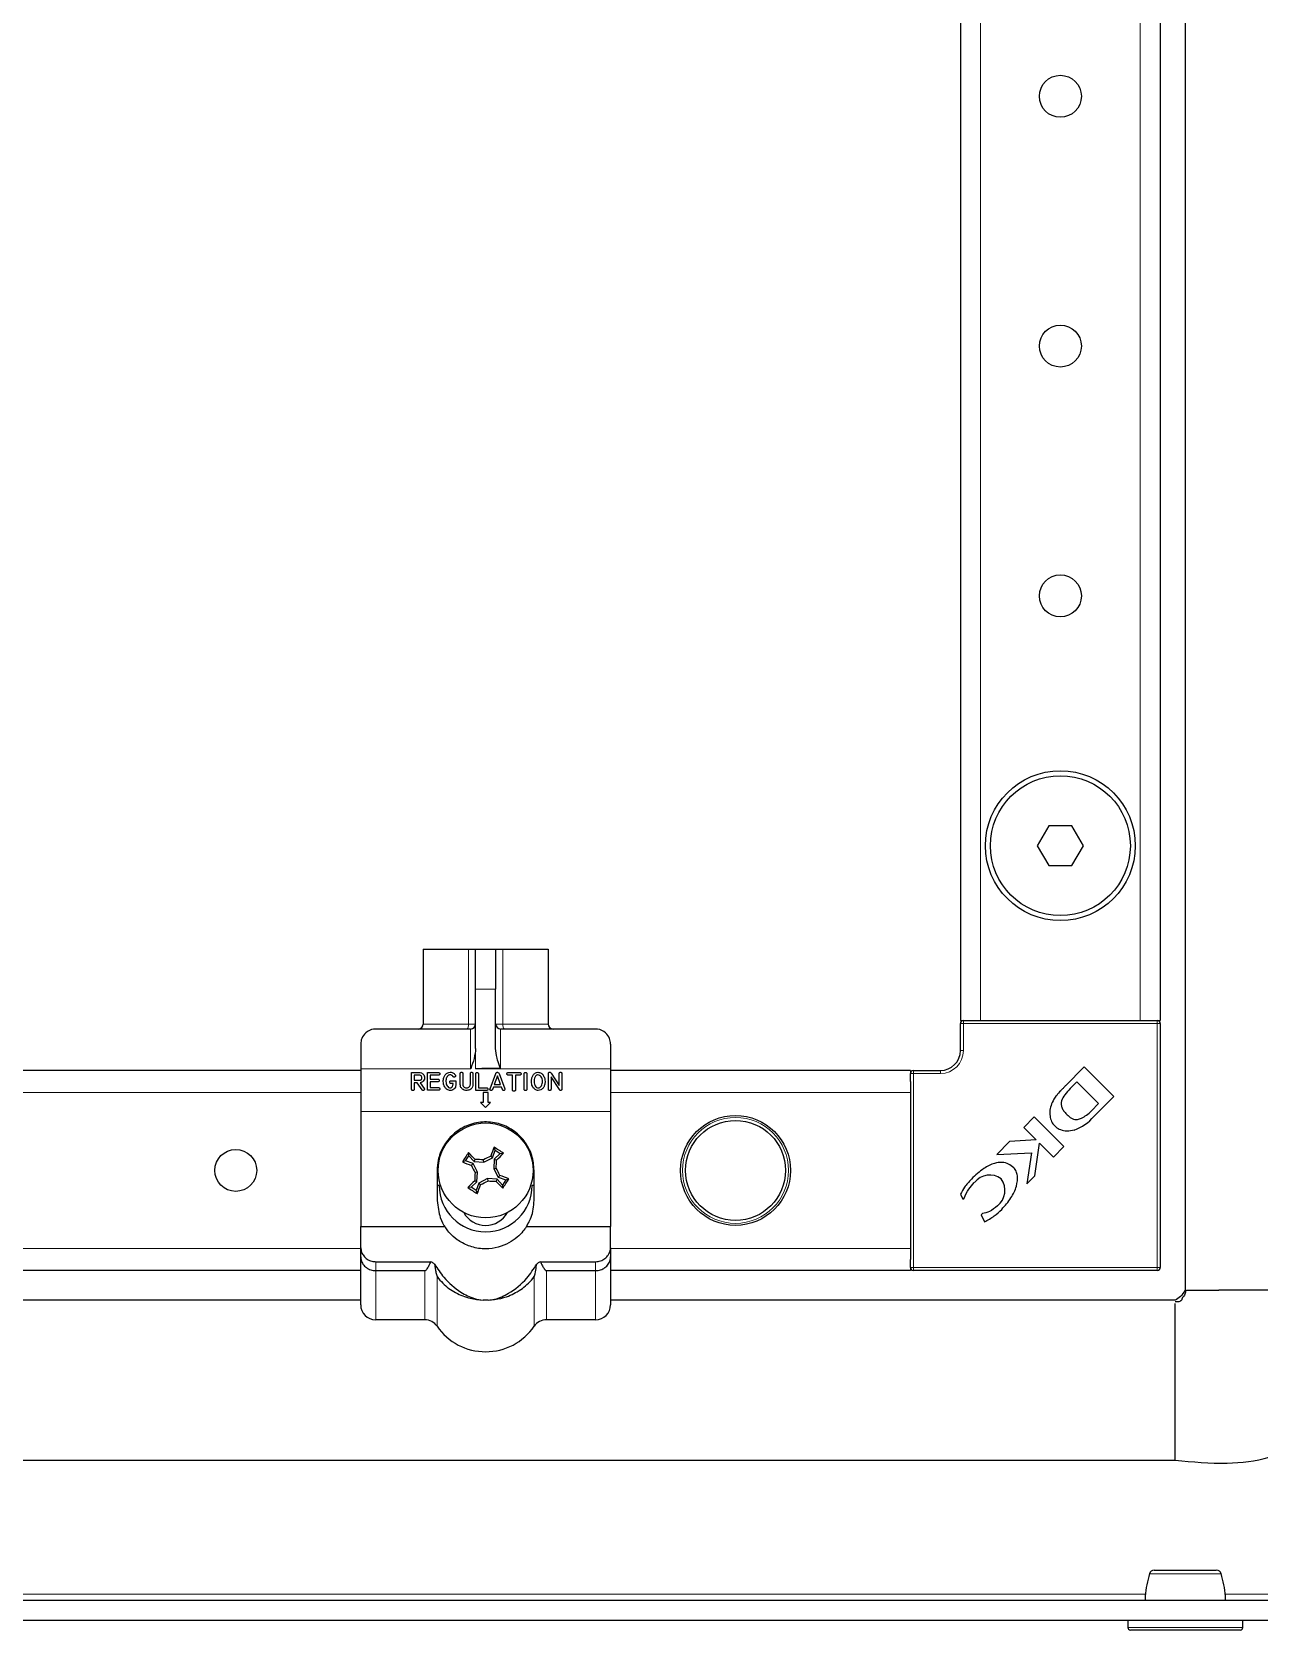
# Model space of a CAD drawing. Header units: millimetres. Extents: x -188 to 1295, y -1228 to 1043.
# Drawn here: x 995.8 to 1118.6, y -1101 to -941 of the extents above; entities that cross this region are included whole.
import ezdxf

# ---------------------------------------------------------------- set-up
doc = ezdxf.new("R2010")
doc.units = ezdxf.units.MM

msp = doc.modelspace()

# ---------------------------------------------------------------- linework, layer by layer
at = {"color": 7, "linetype": 'Continuous', "lineweight": 25}
for p, q in [((1111.21, 822.02), (1111.21, -1066.98)), ((1088.71, 795.02), (1088.71, -1039.98)), ((1108.71, 795.02), (1108.71, -1039.98)), ((1097.56, -1020.48), (1096.4, -1022.48)), ((1099.86, -1020.48), (1097.56, -1020.48)), ((1101.02, -1022.48), (1099.86, -1020.48)), ((1096.4, -1022.48), (1097.56, -1024.48)), ((1099.86, -1024.48), (1101.02, -1022.48)), ((1097.56, -1024.48), (1099.86, -1024.48)), ((1034.96, -1032.83), (1034.96, -1040.33)), ((1034.96, -1032.83), (1039.49, -1032.83)), ((1039.49, -1032.83), (1040.21, -1032.83)), ((1040.21, -1032.83), (1042.21, -1032.83)), ((1040.21, -1036.83), (1040.21, -1032.83)), ((1042.21, -1032.83), (1042.21, -1036.83)), ((1042.21, -1032.83), (1042.93, -1032.83)), ((1042.93, -1032.83), (1047.46, -1032.83)), ((1047.46, -1032.83), (1047.46, -1040.33)), ((1040.21, -1042.77), (1040.21, -1036.83)), ((1042.21, -1042.77), (1042.21, -1036.83)), ((1039.71, -1040.83), (1030.21, -1040.83)), ((1052.21, -1040.83), (1042.71, -1040.83)), ((1088.71, -1039.98), (1089.01, -1039.98)), ((1088.71, -1042.98), (1088.71, -1040.28)), ((1089.01, -1039.98), (1089.66, -1039.98)), ((1089.66, -1039.98), (1090.71, -1039.98)), ((1090.71, -1039.98), (1106.71, -1039.98)), ((1106.71, -1039.98), (1107.76, -1039.98)), ((1107.76, -1039.98), (1108.41, -1039.98)), ((1108.41, -1039.98), (1108.71, -1039.98)), ((1108.71, -1040.28), (1108.71, -1064.68)), ((1028.71, -1042.33), (1028.71, -1044.83)), ((1053.71, -1042.33), (1053.71, -1044.83)), ((1028.71, -1044.98), (948.71, -1044.98)), ((1028.71, -1044.83), (1028.71, -1049.08)), ((1033.8, -1046.85), (1033.8, -1045.18)), ((1033.8, -1045.18), (1034.56, -1045.18)), ((1034.56, -1045.44), (1034.07, -1045.44)), ((1034.07, -1045.44), (1034.07, -1045.95)), ((1034.07, -1045.95), (1034.66, -1045.95)), ((1035.41, -1045.18), (1036.47, -1045.18)), ((1035.41, -1046.95), (1035.41, -1045.18)), ((1036.47, -1045.44), (1035.67, -1045.44)), ((1035.67, -1045.44), (1035.67, -1045.85)), ((1035.67, -1045.85), (1036.42, -1045.85)), ((1038.67, -1046.37), (1038.67, -1045.29)), ((1038.93, -1045.29), (1038.93, -1046.37)), ((1039.68, -1046.35), (1039.68, -1045.29)), ((1039.94, -1045.29), (1039.94, -1046.36)), ((1040.23, -1046.98), (1040.23, -1045.32)), ((1040.49, -1045.32), (1040.49, -1046.72)), ((1041.65, -1046.8), (1042.22, -1045.27)), ((1042.39, -1045.51), (1042.08, -1046.38)), ((1042.71, -1046.38), (1042.39, -1045.51)), ((1042.55, -1045.29), (1043.14, -1046.8)), ((1043.48, -1045.18), (1044.6, -1045.18)), ((1043.9, -1045.44), (1043.48, -1045.44)), ((1043.9, -1046.91), (1043.9, -1045.44)), ((1044.6, -1045.44), (1044.21, -1045.44)), ((1044.21, -1045.44), (1044.21, -1046.91)), ((1045.07, -1046.85), (1045.07, -1045.31)), ((1045.33, -1045.31), (1045.33, -1046.85)), ((1047.49, -1046.84), (1047.49, -1045.28)), ((1048.59, -1046.87), (1047.75, -1045.6)), ((1047.75, -1045.6), (1047.75, -1046.84)), ((1047.76, -1045.24), (1048.57, -1046.48)), ((1048.57, -1046.48), (1048.57, -1045.29)), ((1048.83, -1045.29), (1048.83, -1046.85)), ((1053.71, -1044.83), (1053.71, -1049.08)), ((1083.71, -1044.98), (1053.71, -1044.98)), ((1083.71, -1044.98), (1083.71, -1045.28)), ((1083.71, -1046.07), (1083.71, -1045.28)), ((1084.01, -1044.98), (1086.71, -1044.98)), ((1101.1, -1044.63), (1099.21, -1046.52)), ((1104.06, -1047.59), (1101.1, -1044.63)), ((1034.36, -1046.21), (1034.07, -1046.21)), ((1034.07, -1046.21), (1034.07, -1046.84)), ((1034.85, -1046.92), (1034.36, -1046.21)), ((1034.66, -1046.21), (1035.07, -1046.78)), ((1036.47, -1046.95), (1035.41, -1046.95)), ((1036.42, -1046.12), (1035.67, -1046.12)), ((1035.67, -1046.12), (1035.67, -1046.69)), ((1035.67, -1046.69), (1036.47, -1046.69)), ((1037.74, -1046.02), (1038.24, -1046.02)), ((1037.95, -1046.28), (1037.74, -1046.28)), ((1038.24, -1046.02), (1038.24, -1046.32)), ((1041.29, -1046.98), (1040.23, -1046.98)), ((1040.49, -1046.72), (1041.29, -1046.72)), ((1041.46, -1047.18), (1040.96, -1047.18)), ((1040.96, -1047.18), (1040.96, -1048.18)), ((1041.46, -1048.18), (1041.46, -1047.18)), ((1041.99, -1046.64), (1041.9, -1046.89)), ((1042.8, -1046.64), (1041.99, -1046.64)), ((1042.08, -1046.38), (1042.71, -1046.38)), ((1042.89, -1046.89), (1042.8, -1046.64)), ((1083.71, -1046.07), (1083.71, -1047.18)), ((1083.71, -1047.18), (1083.71, -1062.78)), ((1099.21, -1046.52), (1099.2, -1046.53)), ((1100.36, -1046.11), (1099.7, -1046.79)), ((1102.54, -1048.29), (1100.36, -1046.11)), ((1028.71, -1049.08), (1028.71, -1060.58)), ((1040.71, -1048.18), (1041.21, -1048.68)), ((1040.96, -1048.18), (1040.71, -1048.18)), ((1041.21, -1048.68), (1041.71, -1048.18)), ((1041.71, -1048.18), (1041.46, -1048.18)), ((1053.71, -1049.08), (1053.71, -1060.58)), ((1101.82, -1049.03), (1102.54, -1048.29)), ((1102.07, -1049.58), (1104.06, -1047.59)), ((1096.1, -1049.63), (1095.04, -1050.69)), ((1095.04, -1050.69), (1096.29, -1051.93)), ((1099.06, -1052.59), (1096.1, -1049.63)), ((1093.63, -1052.1), (1092.34, -1053.39)), ((1096.29, -1051.93), (1093.63, -1052.1)), ((1096.14, -1055.51), (1096.62, -1052.25)), ((1096.62, -1052.25), (1098.01, -1053.64)), ((1039.19, -1054.03), (1039.53, -1053.52)), ((1039.53, -1053.52), (1039.5, -1053.2)), ((1039.53, -1053.52), (1040.07, -1054.1)), ((1040.07, -1054.1), (1040.17, -1053.88)), ((1041.04, -1054.16), (1040.99, -1053.92)), ((1041.04, -1054.16), (1041.9, -1053.72)), ((1041.9, -1053.72), (1041.72, -1053.56)), ((1041.9, -1053.72), (1042.16, -1052.96)), ((1042.08, -1053.84), (1042.03, -1054.81)), ((1042.16, -1052.96), (1042.06, -1052.66)), ((1042.67, -1053.29), (1042.08, -1053.84)), ((1042.08, -1053.84), (1042.31, -1053.94)), ((1042.16, -1052.96), (1042.67, -1053.29)), ((1042.67, -1053.29), (1042.99, -1053.27)), ((1092.34, -1053.39), (1095.81, -1053.21)), ((1095.81, -1053.21), (1095.34, -1056.31)), ((1098.01, -1053.64), (1099.06, -1052.59)), ((1036.36, -1054.98), (1036.36, -1057.98)), ((1039.19, -1054.03), (1038.89, -1054.13)), ((1039.95, -1054.29), (1039.19, -1054.03)), ((1039.95, -1054.29), (1039.79, -1054.47)), ((1040.39, -1055.15), (1039.95, -1054.29)), ((1040.07, -1054.1), (1041.04, -1054.16)), ((1040.39, -1055.15), (1040.15, -1055.2)), ((1040.34, -1056.12), (1040.39, -1055.15)), ((1042.03, -1054.81), (1042.27, -1054.76)), ((1042.03, -1054.81), (1042.47, -1055.67)), ((1042.47, -1055.67), (1042.63, -1055.49)), ((1046.06, -1057.98), (1046.06, -1054.98)), ((1095.34, -1056.31), (1096.14, -1055.51)), ((1036.56, -1056.48), (1036.36, -1056.48)), ((1039.75, -1056.66), (1039.43, -1056.69)), ((1039.75, -1056.66), (1040.34, -1056.12)), ((1040.26, -1056.99), (1039.75, -1056.66)), ((1040.34, -1056.12), (1040.11, -1056.02)), ((1040.52, -1056.24), (1040.26, -1056.99)), ((1040.26, -1056.99), (1040.36, -1057.3)), ((1041.38, -1055.8), (1040.52, -1056.24)), ((1040.52, -1056.24), (1040.7, -1056.4)), ((1041.38, -1055.8), (1041.43, -1056.04)), ((1042.35, -1055.85), (1041.38, -1055.8)), ((1042.35, -1055.85), (1042.25, -1056.07)), ((1042.9, -1056.44), (1042.35, -1055.85)), ((1042.47, -1055.67), (1043.23, -1055.93)), ((1043.23, -1055.93), (1042.9, -1056.44)), ((1042.9, -1056.44), (1042.92, -1056.76)), ((1043.23, -1055.93), (1043.53, -1055.82)), ((1046.06, -1056.48), (1045.86, -1056.48)), ((1088.71, -1057.35), (1088.96, -1057.86)), ((1088.96, -1057.86), (1089.07, -1057.75)), ((1090.91, -1059.3), (1090.77, -1059.43)), ((1090.77, -1059.43), (1091.11, -1060.12)), ((1028.71, -1062.73), (1028.71, -1060.58)), ((1028.71, -1060.58), (1037.12, -1060.58)), ((1045.3, -1060.58), (1053.71, -1060.58)), ((1053.71, -1062.73), (1053.71, -1060.58)), ((1028.71, -1063.63), (1028.71, -1062.73)), ((1053.71, -1062.73), (1053.71, -1063.63)), ((1083.71, -1062.78), (1083.71, -1063.89)), ((1028.71, -1064.98), (948.71, -1064.98)), ((1028.71, -1068.43), (1028.71, -1063.63)), ((1030.21, -1064.12), (1035.73, -1064.12)), ((1030.21, -1065.01), (1035.12, -1065.01)), ((1046.69, -1064.12), (1052.21, -1064.12)), ((1047.3, -1065.01), (1052.21, -1065.01)), ((1053.71, -1063.63), (1053.71, -1068.43)), ((1083.71, -1064.98), (1053.71, -1064.98)), ((1083.71, -1064.68), (1083.71, -1063.89)), ((1083.71, -1064.68), (1083.71, -1064.98)), ((1108.41, -1064.98), (1084.01, -1064.98)), ((1028.71, -1067.98), (922.21, -1067.98)), ((1110.21, -1067.98), (1053.71, -1067.98)), ((1110.21, -1083.98), (1110.21, -1068.31)), ((1114.64, -1066.98), (1114.58, -1066.98)), ((1121.78, -1066.98), (1114.64, -1066.98)), ((1035.12, -1069.93), (1030.21, -1069.93)), ((1052.21, -1069.93), (1047.3, -1069.93)), ((922.21, -1083.98), (1110.21, -1083.98)), ((871.51, -1097.98), (1160.91, -1097.98)), ((871.51, -1099.98), (1160.91, -1099.98)), ((1105.46, -1099.98), (1105.46, -1100.73)), ((1116.96, -1100.73), (1116.96, -1099.98)), ((1116.71, -1100.98), (1105.71, -1100.98))]:
    msp.add_line(p, q, dxfattribs=at)
at = {"color": 8, "linetype": 'Continuous', "lineweight": 18}
for p, q in [((1090.71, 795.02), (1090.71, -1039.98)), ((1106.71, 795.02), (1106.71, -1039.98)), ((1039.49, -1040.33), (1039.49, -1032.83)), ((1042.93, -1032.83), (1042.93, -1040.33)), ((1042.21, -1036.83), (1040.21, -1036.83)), ((1034.96, -1040.33), (1039.49, -1040.33)), ((1039.49, -1040.33), (1040.21, -1040.33)), ((1039.71, -1044.83), (1039.71, -1040.83)), ((1042.21, -1040.33), (1042.93, -1040.33)), ((1042.71, -1040.83), (1042.71, -1044.76)), ((1042.93, -1040.33), (1047.46, -1040.33)), ((1088.71, -1040.28), (1089.01, -1040.28)), ((1089.01, -1040.28), (1089.01, -1039.98)), ((1089.01, -1040.28), (1089.01, -1042.98)), ((1108.41, -1040.28), (1089.01, -1040.28)), ((1108.41, -1040.28), (1108.41, -1039.98)), ((1108.41, -1064.68), (1108.41, -1040.28)), ((1108.41, -1040.28), (1108.71, -1040.28)), ((1040.21, -1044.83), (1040.21, -1042.77)), ((1088.71, -1042.98), (1089.01, -1042.98)), ((1039.71, -1044.83), (1028.71, -1044.83)), ((1053.71, -1044.83), (1040.21, -1044.83)), ((1083.71, -1045.28), (1084.01, -1045.28)), ((1084.01, -1045.28), (1084.01, -1044.98)), ((1086.71, -1045.28), (1084.01, -1045.28)), ((1084.01, -1045.28), (1084.01, -1064.68)), ((1086.71, -1044.98), (1086.71, -1045.28)), ((1028.71, -1047.18), (948.71, -1047.18)), ((1083.71, -1047.18), (1053.71, -1047.18)), ((1053.71, -1049.08), (1028.71, -1049.08)), ((1028.71, -1062.78), (948.71, -1062.78)), ((1083.71, -1062.78), (1053.71, -1062.78)), ((1030.21, -1064.12), (1030.21, -1065.01)), ((1030.21, -1065.01), (1030.21, -1069.93)), ((1035.12, -1069.93), (1035.12, -1065.01)), ((1047.3, -1065.01), (1047.3, -1069.93)), ((1052.21, -1065.01), (1052.21, -1064.12)), ((1052.21, -1069.93), (1052.21, -1065.01)), ((1083.71, -1064.68), (1084.01, -1064.68)), ((1084.01, -1064.68), (1108.41, -1064.68)), ((1084.01, -1064.98), (1084.01, -1064.68)), ((1108.41, -1064.68), (1108.41, -1064.98)), ((1108.41, -1064.68), (1108.71, -1064.68)), ((1036.36, -1065.61), (1036.36, -1070.58)), ((1046.06, -1070.58), (1046.06, -1065.61)), ((1107.24, -1097.38), (925.18, -1097.38)), ((1160.61, -1097.38), (1115.18, -1097.38)), ((1105.46, -1100.73), (1116.96, -1100.73))]:
    msp.add_line(p, q, dxfattribs=at)
at = {"color": 8, "linetype": 'Continuous', "lineweight": 18, "flags": 128}
for points in [[(1039.49, -1040.33), (1039.48, -1040.43), (1039.48, -1040.52), (1039.46, -1040.61), (1039.45, -1040.68), (1039.42, -1040.74), (1039.4, -1040.79), (1039.38, -1040.82), (1039.35, -1040.83)], [(1043.07, -1040.83), (1043.05, -1040.82), (1043.02, -1040.79), (1043, -1040.74), (1042.97, -1040.68), (1042.96, -1040.61), (1042.94, -1040.52), (1042.94, -1040.43), (1042.93, -1040.33)]]:
    msp.add_lwpolyline(points, dxfattribs=at)
at = {"color": 7, "linetype": 'Continuous', "lineweight": 25}
for centre, radius in [((1098.71, -947.48), 2.1), ((1098.71, -972.48), 2.1), ((1098.71, -997.48), 2.1), ((1098.71, -1022.48), 7.5), ((1098.71, -1022.48), 7), ((1041.21, -1054.98), 4.75), ((1066.21, -1054.98), 5.5), ((1066.21, -1054.98), 5), ((1016.21, -1054.98), 2.1)]:
    msp.add_circle(centre, radius, dxfattribs=at)
at = {"color": 8, "linetype": 'Continuous', "lineweight": 18}
msp.add_circle((1066.21, -1054.98), 5.3, dxfattribs=at)
at = {"color": 7, "linetype": 'Continuous', "lineweight": 25}
for centre, radius, start, end in [((1034.46, -1040.33), 0.5, 270, 0), ((1039.71, -1040.33), 0.5, 270, 0), ((1042.71, -1040.33), 0.5, 180, 270), ((1047.96, -1040.33), 0.5, 180, 270), ((1089.01, -1040.28), 0.3, 90, 180), ((1108.41, -1040.28), 0.3, 0, 90), ((1086.71, -1042.98), 2, 270, 0), ((1084.01, -1045.28), 0.3, 90, 180), ((1097.64, -1044.56), 6.12, 306.9888, 313.0744), ((1098.41, -1046.37), 4.87, 290.3445, 318.7777), ((1101.93, -1094.53), 74.88, 146.4919, 147.3486), ((990.53, -1101.88), 69.05, 44.0348, 44.8347), ((1037.2, -1129.43), 75.61, 87.129, 87.7468), ((1074.97, -1121.46), 75.61, 116.0937, 116.7115), ((1106.52, -1077.39), 69.05, 159.0058, 159.8057), ((1001.66, -1115.7), 74.88, 56.4919, 57.3486), ((966.75, -1050.97), 75.61, 357.129, 357.7468), ((994.31, -1004.3), 69.05, 314.0348, 314.8347), ((1063.62, -989.67), 69.05, 249.0058, 249.8057), ((1107.69, -1021.22), 75.61, 206.0937, 206.7115), ((1115.67, -1058.99), 75.61, 177.129, 177.7468), ((974.73, -1088.74), 75.61, 26.0937, 26.7115), ((1018.8, -1120.29), 69.05, 69.0058, 69.8057), ((1091.64, -1057.38), 1.94, 53.3097, 142.3464), ((1041.21, -1056.48), 4.65, 180, 0), ((1088.11, -1105.66), 69.05, 134.0348, 134.8347), ((1080.76, -994.26), 74.88, 236.4919, 237.3486), ((975.9, -1032.57), 69.05, 339.0058, 339.8057), ((1007.45, -988.5), 75.61, 296.0937, 296.7115), ((1045.22, -980.52), 75.61, 267.129, 267.7468), ((1091.89, -1008.08), 69.05, 224.0348, 224.8347), ((980.49, -1015.43), 74.88, 326.4919, 327.3486), ((1091.2, -1056.98), 1.97, 308.454, 35.887), ((1041.21, -1057.98), 2.5, 209.1764, 330.8236), ((1084.01, -1064.68), 0.3, 180, 270), ((1108.41, -1064.68), 0.3, 270, 0), ((1030.21, -1068.43), 1.5, 180, 270), ((1035.12, -1071.43), 1.5, 34.5604, 90), ((1047.3, -1071.43), 1.5, 90, 145.4396), ((1052.21, -1068.43), 1.5, 270, 0), ((1041.21, -1067.23), 5.9, 214.5604, 325.4396), ((1108.1, -1095.48), 0.5, 89.9982, 165.4001), ((1114.32, -1095.48), 0.5, 15.316, 90.0228), ((1105.71, -1100.73), 0.25, 180, 270), ((1116.71, -1100.73), 0.25, 270, 0)]:
    msp.add_arc(centre, radius, start, end, dxfattribs=at)
at = {"color": 8, "linetype": 'Continuous', "lineweight": 18}
msp.add_arc((1086.71, -1042.98), 2.3, 270, 0, dxfattribs=at)
at = {"color": 7, "linetype": 'Continuous', "lineweight": 25}
msp.add_ellipse((16469.39, -1044.83), major_axis=(15429.18, 0), ratio=0.000259, start_param=3.123591, end_param=3.141593, dxfattribs=at)
for points, knots in [([(1030.21, -1040.83), (1030.21, -1040.83), (1030.14, -1040.83), (1029.79, -1040.85), (1029.26, -1041.09), (1028.79, -1041.67), (1028.73, -1042.14), (1028.71, -1042.33)], [0, 0, 0, 0, 0.003231, 0.101221, 0.514725, 0.80586, 1, 1, 1, 1]), ([(1053.71, -1042.33), (1053.69, -1042.14), (1053.63, -1041.67), (1053.16, -1041.09), (1052.63, -1040.85), (1052.28, -1040.83), (1052.21, -1040.83), (1052.21, -1040.83)], [0, 0, 0, 0, 0.19414, 0.485275, 0.898779, 0.996769, 1, 1, 1, 1]), ([(1040.21, -1042.77), (1040.17, -1043.1), (1040.09, -1043.81), (1039.84, -1044.47), (1039.71, -1044.83), (1039.71, -1044.83)], [0, 0, 0, 0, 0.475461, 0.994056, 1, 1, 1, 1]), ([(1042.71, -1044.76), (1042.71, -1044.76), (1042.71, -1044.76), (1042.7, -1044.75), (1042.69, -1044.74), (1042.65, -1044.65), (1042.53, -1044.32), (1042.31, -1043.69), (1042.25, -1043.09), (1042.21, -1042.77)], [0, 0, 0, 0, 0.00167, 0.003889, 0.009531, 0.034361, 0.132751, 0.526214, 1, 1, 1, 1]), ([(1034.56, -1045.18), (1034.64, -1045.19), (1034.77, -1045.2), (1034.88, -1045.28), (1034.93, -1045.32)], [0, 0, 0, 0, 0.559747, 1, 1, 1, 1]), ([(1034.75, -1045.51), (1034.72, -1045.49), (1034.66, -1045.45), (1034.59, -1045.45), (1034.56, -1045.44)], [0, 0, 0, 0, 0.559136, 1, 1, 1, 1]), ([(1034.66, -1045.95), (1034.68, -1045.94), (1034.72, -1045.94), (1034.74, -1045.91), (1034.76, -1045.9)], [0, 0, 0, 0, 0.5581742, 1, 1, 1, 1]), ([(1034.83, -1045.71), (1034.83, -1045.67), (1034.82, -1045.59), (1034.77, -1045.54), (1034.75, -1045.51)], [0, 0, 0, 0, 0.559692, 1, 1, 1, 1]), ([(1034.76, -1045.9), (1034.77, -1045.89), (1034.8, -1045.86), (1034.83, -1045.79), (1034.83, -1045.74), (1034.83, -1045.71)], [0, 0, 0, 0, 0.279917, 0.56006, 1, 1, 1, 1]), ([(1035.1, -1045.71), (1035.09, -1045.8), (1035.07, -1045.96), (1034.95, -1046.07), (1034.9, -1046.12)], [0, 0, 0, 0, 0.559457, 1, 1, 1, 1]), ([(1034.93, -1045.32), (1034.99, -1045.38), (1035.08, -1045.49), (1035.09, -1045.64), (1035.1, -1045.71)], [0, 0, 0, 0, 0.5589475, 1, 1, 1, 1]), ([(1036.42, -1045.85), (1036.44, -1045.85), (1036.48, -1045.86), (1036.54, -1045.88), (1036.57, -1045.93), (1036.57, -1045.97), (1036.57, -1045.98)], [0, 0, 0, 0, 0.280945, 0.559897, 0.779525, 1, 1, 1, 1]), ([(1036.47, -1045.18), (1036.49, -1045.18), (1036.54, -1045.18), (1036.59, -1045.21), (1036.62, -1045.26), (1036.62, -1045.3), (1036.62, -1045.31)], [0, 0, 0, 0, 0.280872, 0.559701, 0.779382, 1, 1, 1, 1]), ([(1036.62, -1045.31), (1036.62, -1045.33), (1036.62, -1045.38), (1036.56, -1045.44), (1036.51, -1045.44), (1036.47, -1045.44)], [0, 0, 0, 0, 0.281053, 0.559663, 1, 1, 1, 1]), ([(1036.97, -1046.08), (1036.97, -1045.95), (1036.99, -1045.7), (1037.11, -1045.5), (1037.17, -1045.41)], [0, 0, 0, 0, 0.56034, 1, 1, 1, 1]), ([(1037.17, -1045.41), (1037.24, -1045.33), (1037.38, -1045.19), (1037.57, -1045.17), (1037.65, -1045.16)], [0, 0, 0, 0, 0.559217, 1, 1, 1, 1]), ([(1037.65, -1045.42), (1037.61, -1045.42), (1037.54, -1045.43), (1037.41, -1045.51), (1037.26, -1045.72), (1037.24, -1045.94), (1037.23, -1046.08)], [0, 0, 0, 0, 0.125332, 0.250695, 0.500738, 1, 1, 1, 1]), ([(1037.65, -1045.16), (1037.72, -1045.16), (1037.85, -1045.16), (1037.96, -1045.22), (1038, -1045.25)], [0, 0, 0, 0, 0.560514, 1, 1, 1, 1]), ([(1037.84, -1045.47), (1037.8, -1045.45), (1037.74, -1045.42), (1037.68, -1045.42), (1037.65, -1045.42)], [0, 0, 0, 0, 0.558634, 1, 1, 1, 1]), ([(1037.94, -1045.58), (1037.92, -1045.56), (1037.89, -1045.52), (1037.85, -1045.48), (1037.84, -1045.47)], [0, 0, 0, 0, 0.560467, 1, 1, 1, 1]), ([(1038.05, -1045.64), (1038.02, -1045.64), (1037.98, -1045.63), (1037.95, -1045.6), (1037.94, -1045.58)], [0, 0, 0, 0, 0.558039, 1, 1, 1, 1]), ([(1038, -1045.25), (1038.04, -1045.28), (1038.1, -1045.33), (1038.15, -1045.4), (1038.17, -1045.43)], [0, 0, 0, 0, 0.559542, 1, 1, 1, 1]), ([(1038.2, -1045.52), (1038.2, -1045.54), (1038.19, -1045.58), (1038.15, -1045.62), (1038.1, -1045.64), (1038.07, -1045.64), (1038.05, -1045.64)], [0, 0, 0, 0, 0.277709, 0.558209, 0.77892, 1, 1, 1, 1]), ([(1038.17, -1045.43), (1038.18, -1045.45), (1038.2, -1045.47), (1038.2, -1045.5), (1038.2, -1045.52)], [0, 0, 0, 0, 0.560691, 1, 1, 1, 1]), ([(1038.67, -1045.29), (1038.67, -1045.27), (1038.67, -1045.23), (1038.7, -1045.18), (1038.74, -1045.16), (1038.77, -1045.16), (1038.79, -1045.16)], [0, 0, 0, 0, 0.2808487, 0.55949, 0.7791576, 1, 1, 1, 1]), ([(1038.79, -1045.16), (1038.81, -1045.16), (1038.85, -1045.16), (1038.91, -1045.19), (1038.93, -1045.24), (1038.93, -1045.27), (1038.93, -1045.29)], [0, 0, 0, 0, 0.28091, 0.559174, 0.779166, 1, 1, 1, 1]), ([(1039.68, -1045.29), (1039.68, -1045.27), (1039.68, -1045.23), (1039.71, -1045.18), (1039.75, -1045.16), (1039.78, -1045.16), (1039.8, -1045.16)], [0, 0, 0, 0, 0.2809, 0.559498, 0.779148, 1, 1, 1, 1]), ([(1039.8, -1045.16), (1039.82, -1045.16), (1039.86, -1045.16), (1039.91, -1045.19), (1039.94, -1045.24), (1039.94, -1045.27), (1039.94, -1045.29)], [0, 0, 0, 0, 0.280888, 0.559023, 0.779155, 1, 1, 1, 1]), ([(1040.23, -1045.32), (1040.23, -1045.3), (1040.23, -1045.26), (1040.26, -1045.21), (1040.3, -1045.18), (1040.33, -1045.18), (1040.35, -1045.18)], [0, 0, 0, 0, 0.280912, 0.559405, 0.779108, 1, 1, 1, 1]), ([(1040.35, -1045.18), (1040.37, -1045.18), (1040.41, -1045.18), (1040.46, -1045.22), (1040.49, -1045.27), (1040.49, -1045.3), (1040.49, -1045.32)], [0, 0, 0, 0, 0.280813, 0.559099, 0.77917, 1, 1, 1, 1]), ([(1042.22, -1045.27), (1042.23, -1045.25), (1042.25, -1045.22), (1042.29, -1045.17), (1042.34, -1045.16), (1042.37, -1045.16)], [0, 0, 0, 0, 0.2814649, 0.5617718, 1, 1, 1, 1]), ([(1042.37, -1045.16), (1042.39, -1045.16), (1042.44, -1045.16), (1042.51, -1045.2), (1042.53, -1045.25), (1042.55, -1045.29)], [0, 0, 0, 0, 0.281226, 0.561522, 1, 1, 1, 1]), ([(1043.34, -1045.31), (1043.34, -1045.29), (1043.35, -1045.25), (1043.38, -1045.2), (1043.43, -1045.18), (1043.46, -1045.18), (1043.48, -1045.18)], [0, 0, 0, 0, 0.2807125, 0.5587014, 0.7790455, 1, 1, 1, 1]), ([(1043.48, -1045.44), (1043.46, -1045.44), (1043.42, -1045.44), (1043.37, -1045.41), (1043.35, -1045.36), (1043.34, -1045.33), (1043.34, -1045.31)], [0, 0, 0, 0, 0.28076, 0.558821, 0.778915, 1, 1, 1, 1]), ([(1044.6, -1045.18), (1044.62, -1045.18), (1044.66, -1045.18), (1044.72, -1045.21), (1044.75, -1045.26), (1044.76, -1045.3), (1044.76, -1045.31)], [0, 0, 0, 0, 0.280951, 0.559967, 0.779431, 1, 1, 1, 1]), ([(1044.76, -1045.31), (1044.76, -1045.34), (1044.75, -1045.38), (1044.69, -1045.44), (1044.63, -1045.44), (1044.6, -1045.44)], [0, 0, 0, 0, 0.281019, 0.559679, 1, 1, 1, 1]), ([(1045.07, -1045.31), (1045.07, -1045.29), (1045.07, -1045.26), (1045.1, -1045.21), (1045.14, -1045.18), (1045.17, -1045.18), (1045.19, -1045.18)], [0, 0, 0, 0, 0.280828, 0.559417, 0.779393, 1, 1, 1, 1]), ([(1045.19, -1045.18), (1045.21, -1045.18), (1045.25, -1045.18), (1045.31, -1045.21), (1045.33, -1045.26), (1045.33, -1045.3), (1045.33, -1045.31)], [0, 0, 0, 0, 0.2807653, 0.5591779, 0.7791749, 1, 1, 1, 1]), ([(1045.79, -1046.08), (1045.8, -1045.95), (1045.81, -1045.73), (1045.91, -1045.54), (1045.96, -1045.45)], [0, 0, 0, 0, 0.559914, 1, 1, 1, 1]), ([(1045.96, -1045.45), (1046.03, -1045.36), (1046.15, -1045.2), (1046.35, -1045.17), (1046.44, -1045.16)], [0, 0, 0, 0, 0.560137, 1, 1, 1, 1]), ([(1046.15, -1045.62), (1046.12, -1045.71), (1046.06, -1045.85), (1046.05, -1046.01), (1046.05, -1046.08)], [0, 0, 0, 0, 0.559075, 1, 1, 1, 1]), ([(1046.44, -1045.42), (1046.4, -1045.42), (1046.33, -1045.43), (1046.23, -1045.5), (1046.18, -1045.58), (1046.15, -1045.62)], [0, 0, 0, 0, 0.279832, 0.559843, 1, 1, 1, 1]), ([(1046.44, -1045.16), (1046.5, -1045.16), (1046.61, -1045.17), (1046.81, -1045.26), (1046.91, -1045.38), (1046.97, -1045.45)], [0, 0, 0, 0, 0.280496, 0.560765, 1, 1, 1, 1]), ([(1046.78, -1045.63), (1046.73, -1045.56), (1046.64, -1045.45), (1046.5, -1045.43), (1046.44, -1045.42)], [0, 0, 0, 0, 0.5595959, 1, 1, 1, 1]), ([(1046.89, -1046.08), (1046.89, -1045.99), (1046.88, -1045.83), (1046.81, -1045.69), (1046.78, -1045.63)], [0, 0, 0, 0, 0.560046, 1, 1, 1, 1]), ([(1046.97, -1045.45), (1047.03, -1045.56), (1047.14, -1045.76), (1047.15, -1045.98), (1047.16, -1046.08)], [0, 0, 0, 0, 0.559312, 1, 1, 1, 1]), ([(1047.49, -1045.28), (1047.49, -1045.27), (1047.49, -1045.23), (1047.52, -1045.18), (1047.56, -1045.16), (1047.59, -1045.16), (1047.61, -1045.16)], [0, 0, 0, 0, 0.280941, 0.559114, 0.779089, 1, 1, 1, 1]), ([(1047.61, -1045.16), (1047.63, -1045.16), (1047.66, -1045.16), (1047.72, -1045.18), (1047.74, -1045.22), (1047.76, -1045.24)], [0, 0, 0, 0, 0.280638, 0.560877, 1, 1, 1, 1]), ([(1048.57, -1045.29), (1048.57, -1045.27), (1048.57, -1045.23), (1048.6, -1045.18), (1048.64, -1045.16), (1048.67, -1045.16), (1048.69, -1045.16)], [0, 0, 0, 0, 0.2808879, 0.5594825, 0.7792702, 1, 1, 1, 1]), ([(1048.69, -1045.16), (1048.71, -1045.16), (1048.75, -1045.16), (1048.81, -1045.19), (1048.83, -1045.24), (1048.83, -1045.28), (1048.83, -1045.29)], [0, 0, 0, 0, 0.280836, 0.55925, 0.779182, 1, 1, 1, 1]), ([(1033.92, -1046.98), (1033.9, -1046.98), (1033.86, -1046.98), (1033.82, -1046.94), (1033.81, -1046.89), (1033.8, -1046.86), (1033.8, -1046.85)], [0, 0, 0, 0, 0.2804367, 0.5582807, 0.7788987, 1, 1, 1, 1]), ([(1034.07, -1046.84), (1034.07, -1046.87), (1034.06, -1046.91), (1034.02, -1046.96), (1033.97, -1046.98), (1033.94, -1046.98), (1033.92, -1046.98)], [0, 0, 0, 0, 0.280498, 0.558325, 0.778868, 1, 1, 1, 1]), ([(1034.9, -1046.12), (1034.86, -1046.15), (1034.79, -1046.2), (1034.7, -1046.21), (1034.66, -1046.21)], [0, 0, 0, 0, 0.56031, 1, 1, 1, 1]), ([(1034.95, -1046.98), (1034.94, -1046.98), (1034.91, -1046.98), (1034.88, -1046.96), (1034.86, -1046.94), (1034.85, -1046.92)], [0, 0, 0, 0, 0.28022, 0.561305, 1, 1, 1, 1]), ([(1035.1, -1046.85), (1035.09, -1046.87), (1035.08, -1046.91), (1035.04, -1046.95), (1034.99, -1046.98), (1034.96, -1046.98), (1034.95, -1046.98)], [0, 0, 0, 0, 0.278138, 0.558544, 0.779161, 1, 1, 1, 1]), ([(1035.07, -1046.78), (1035.07, -1046.79), (1035.09, -1046.81), (1035.1, -1046.84), (1035.1, -1046.85)], [0, 0, 0, 0, 0.561079, 1, 1, 1, 1]), ([(1036.57, -1045.98), (1036.57, -1046.01), (1036.57, -1046.05), (1036.51, -1046.11), (1036.45, -1046.11), (1036.42, -1046.12)], [0, 0, 0, 0, 0.281099, 0.559768, 1, 1, 1, 1]), ([(1036.47, -1046.69), (1036.49, -1046.69), (1036.54, -1046.69), (1036.59, -1046.72), (1036.62, -1046.77), (1036.62, -1046.81), (1036.62, -1046.82)], [0, 0, 0, 0, 0.280912, 0.559714, 0.779499, 1, 1, 1, 1]), ([(1036.62, -1046.82), (1036.62, -1046.84), (1036.62, -1046.89), (1036.56, -1046.95), (1036.51, -1046.95), (1036.47, -1046.95)], [0, 0, 0, 0, 0.2812138, 0.5599009, 1, 1, 1, 1]), ([(1037.16, -1046.69), (1037.1, -1046.58), (1036.99, -1046.39), (1036.97, -1046.18), (1036.97, -1046.08)], [0, 0, 0, 0, 0.559347, 1, 1, 1, 1]), ([(1037.69, -1046.98), (1037.63, -1046.97), (1037.51, -1046.97), (1037.32, -1046.87), (1037.22, -1046.76), (1037.16, -1046.69)], [0, 0, 0, 0, 0.280314, 0.560507, 1, 1, 1, 1]), ([(1037.23, -1046.08), (1037.24, -1046.17), (1037.25, -1046.32), (1037.32, -1046.45), (1037.35, -1046.51)], [0, 0, 0, 0, 0.55998, 1, 1, 1, 1]), ([(1037.35, -1046.51), (1037.4, -1046.57), (1037.48, -1046.68), (1037.62, -1046.71), (1037.68, -1046.72)], [0, 0, 0, 0, 0.560858, 1, 1, 1, 1]), ([(1037.61, -1046.15), (1037.62, -1046.13), (1037.62, -1046.09), (1037.65, -1046.04), (1037.7, -1046.02), (1037.73, -1046.02), (1037.74, -1046.02)], [0, 0, 0, 0, 0.280637, 0.55889, 0.779144, 1, 1, 1, 1]), ([(1037.74, -1046.28), (1037.72, -1046.28), (1037.68, -1046.28), (1037.64, -1046.25), (1037.62, -1046.2), (1037.62, -1046.17), (1037.61, -1046.15)], [0, 0, 0, 0, 0.280664, 0.558735, 0.779002, 1, 1, 1, 1]), ([(1037.68, -1046.72), (1037.71, -1046.71), (1037.76, -1046.71), (1037.86, -1046.66), (1037.89, -1046.59), (1037.91, -1046.55)], [0, 0, 0, 0, 0.281265, 0.561609, 1, 1, 1, 1]), ([(1038.03, -1046.85), (1037.97, -1046.89), (1037.87, -1046.97), (1037.74, -1046.98), (1037.69, -1046.98)], [0, 0, 0, 0, 0.558998, 1, 1, 1, 1]), ([(1037.91, -1046.55), (1037.92, -1046.5), (1037.95, -1046.41), (1037.95, -1046.32), (1037.95, -1046.28)], [0, 0, 0, 0, 0.559597, 1, 1, 1, 1]), ([(1038.24, -1046.32), (1038.23, -1046.43), (1038.22, -1046.63), (1038.09, -1046.79), (1038.03, -1046.85)], [0, 0, 0, 0, 0.560493, 1, 1, 1, 1]), ([(1038.88, -1046.84), (1038.81, -1046.77), (1038.69, -1046.63), (1038.68, -1046.45), (1038.67, -1046.37)], [0, 0, 0, 0, 0.558332, 1, 1, 1, 1]), ([(1039.33, -1046.98), (1039.24, -1046.98), (1039.08, -1046.97), (1038.94, -1046.88), (1038.88, -1046.84)], [0, 0, 0, 0, 0.5592502, 1, 1, 1, 1]), ([(1038.93, -1046.37), (1038.94, -1046.43), (1038.95, -1046.53), (1039.02, -1046.61), (1039.05, -1046.64)], [0, 0, 0, 0, 0.560313, 1, 1, 1, 1]), ([(1039.05, -1046.64), (1039.1, -1046.67), (1039.17, -1046.71), (1039.27, -1046.72), (1039.31, -1046.72)], [0, 0, 0, 0, 0.559441, 1, 1, 1, 1]), ([(1039.31, -1046.72), (1039.36, -1046.71), (1039.47, -1046.7), (1039.6, -1046.61), (1039.67, -1046.48), (1039.67, -1046.4), (1039.68, -1046.35)], [0, 0, 0, 0, 0.280935, 0.559487, 0.779245, 1, 1, 1, 1]), ([(1039.94, -1046.36), (1039.93, -1046.45), (1039.92, -1046.63), (1039.76, -1046.85), (1039.54, -1046.95), (1039.4, -1046.97), (1039.33, -1046.98)], [0, 0, 0, 0, 0.280416, 0.558636, 0.778958, 1, 1, 1, 1]), ([(1041.29, -1046.72), (1041.31, -1046.72), (1041.35, -1046.72), (1041.41, -1046.75), (1041.44, -1046.8), (1041.44, -1046.83), (1041.44, -1046.85)], [0, 0, 0, 0, 0.280855, 0.559718, 0.779518, 1, 1, 1, 1]), ([(1041.44, -1046.85), (1041.44, -1046.87), (1041.44, -1046.91), (1041.38, -1046.97), (1041.33, -1046.98), (1041.29, -1046.98)], [0, 0, 0, 0, 0.281266, 0.560078, 1, 1, 1, 1]), ([(1041.64, -1046.85), (1041.64, -1046.84), (1041.64, -1046.83), (1041.65, -1046.81), (1041.65, -1046.8)], [0, 0, 0, 0, 0.559504, 1, 1, 1, 1]), ([(1041.77, -1046.98), (1041.75, -1046.98), (1041.71, -1046.97), (1041.67, -1046.94), (1041.65, -1046.9), (1041.64, -1046.87), (1041.64, -1046.85)], [0, 0, 0, 0, 0.279579, 0.559194, 0.779582, 1, 1, 1, 1]), ([(1041.9, -1046.89), (1041.89, -1046.9), (1041.88, -1046.93), (1041.83, -1046.97), (1041.79, -1046.98), (1041.77, -1046.98)], [0, 0, 0, 0, 0.28077, 0.560807, 1, 1, 1, 1]), ([(1043.01, -1046.98), (1042.99, -1046.98), (1042.96, -1046.97), (1042.92, -1046.94), (1042.9, -1046.91), (1042.89, -1046.89)], [0, 0, 0, 0, 0.280695, 0.560335, 1, 1, 1, 1]), ([(1043.15, -1046.85), (1043.15, -1046.87), (1043.14, -1046.91), (1043.1, -1046.95), (1043.05, -1046.98), (1043.02, -1046.98), (1043.01, -1046.98)], [0, 0, 0, 0, 0.278517, 0.558613, 0.779333, 1, 1, 1, 1]), ([(1043.14, -1046.8), (1043.14, -1046.81), (1043.15, -1046.83), (1043.15, -1046.85), (1043.15, -1046.85)], [0, 0, 0, 0, 0.560081, 1, 1, 1, 1]), ([(1044.04, -1047.05), (1044.02, -1047.05), (1043.97, -1047.05), (1043.92, -1047.01), (1043.9, -1046.96), (1043.9, -1046.93), (1043.9, -1046.91)], [0, 0, 0, 0, 0.2808221, 0.5590594, 0.7790938, 1, 1, 1, 1]), ([(1044.21, -1046.91), (1044.2, -1046.94), (1044.2, -1046.98), (1044.14, -1047.05), (1044.08, -1047.05), (1044.04, -1047.05)], [0, 0, 0, 0, 0.280801, 0.559621, 1, 1, 1, 1]), ([(1045.19, -1046.98), (1045.17, -1046.98), (1045.13, -1046.98), (1045.09, -1046.94), (1045.07, -1046.89), (1045.07, -1046.86), (1045.07, -1046.85)], [0, 0, 0, 0, 0.280437, 0.558281, 0.778899, 1, 1, 1, 1]), ([(1045.33, -1046.85), (1045.33, -1046.87), (1045.33, -1046.91), (1045.29, -1046.96), (1045.24, -1046.98), (1045.21, -1046.98), (1045.19, -1046.98)], [0, 0, 0, 0, 0.280518, 0.5583, 0.778735, 1, 1, 1, 1]), ([(1045.97, -1046.7), (1045.91, -1046.59), (1045.8, -1046.39), (1045.79, -1046.17), (1045.79, -1046.08)], [0, 0, 0, 0, 0.559149, 1, 1, 1, 1]), ([(1046.46, -1046.98), (1046.41, -1046.97), (1046.3, -1046.97), (1046.12, -1046.88), (1046.02, -1046.76), (1045.97, -1046.7)], [0, 0, 0, 0, 0.280367, 0.560574, 1, 1, 1, 1]), ([(1046.05, -1046.08), (1046.06, -1046.16), (1046.06, -1046.32), (1046.13, -1046.46), (1046.16, -1046.52)], [0, 0, 0, 0, 0.560273, 1, 1, 1, 1]), ([(1046.16, -1046.52), (1046.2, -1046.58), (1046.28, -1046.69), (1046.41, -1046.71), (1046.47, -1046.72)], [0, 0, 0, 0, 0.560567, 1, 1, 1, 1]), ([(1046.98, -1046.7), (1046.9, -1046.79), (1046.76, -1046.95), (1046.56, -1046.97), (1046.46, -1046.98)], [0, 0, 0, 0, 0.559137, 1, 1, 1, 1]), ([(1046.47, -1046.72), (1046.5, -1046.71), (1046.58, -1046.71), (1046.7, -1046.64), (1046.75, -1046.57), (1046.79, -1046.52)], [0, 0, 0, 0, 0.280435, 0.560605, 1, 1, 1, 1]), ([(1046.79, -1046.52), (1046.82, -1046.44), (1046.88, -1046.3), (1046.89, -1046.14), (1046.89, -1046.08)], [0, 0, 0, 0, 0.559133, 1, 1, 1, 1]), ([(1047.16, -1046.08), (1047.15, -1046.2), (1047.13, -1046.42), (1047.03, -1046.61), (1046.98, -1046.7)], [0, 0, 0, 0, 0.5598653, 1, 1, 1, 1]), ([(1047.61, -1046.98), (1047.59, -1046.98), (1047.55, -1046.97), (1047.5, -1046.93), (1047.49, -1046.88), (1047.49, -1046.84)], [0, 0, 0, 0, 0.281503, 0.560294, 1, 1, 1, 1]), ([(1047.75, -1046.84), (1047.75, -1046.86), (1047.75, -1046.91), (1047.71, -1046.96), (1047.66, -1046.98), (1047.63, -1046.98), (1047.61, -1046.98)], [0, 0, 0, 0, 0.2805689, 0.5584768, 0.7788696, 1, 1, 1, 1]), ([(1048.71, -1046.98), (1048.7, -1046.98), (1048.66, -1046.97), (1048.62, -1046.93), (1048.6, -1046.89), (1048.59, -1046.87)], [0, 0, 0, 0, 0.278585, 0.558866, 1, 1, 1, 1]), ([(1048.83, -1046.85), (1048.83, -1046.87), (1048.83, -1046.9), (1048.8, -1046.95), (1048.76, -1046.98), (1048.73, -1046.98), (1048.71, -1046.98)], [0, 0, 0, 0, 0.280953, 0.559391, 0.779073, 1, 1, 1, 1]), ([(1098.74, -1047.02), (1098.6, -1047.17), (1098.36, -1047.43), (1098.15, -1047.73), (1098.06, -1047.86)], [0, 0, 0, 0, 0.55183, 1, 1, 1, 1]), ([(1099.2, -1046.53), (1099.12, -1046.61), (1098.97, -1046.77), (1098.82, -1046.94), (1098.74, -1047.02)], [0, 0, 0, 0, 0.486421, 1, 1, 1, 1]), ([(1099.7, -1046.79), (1099.51, -1046.99), (1099.16, -1047.35), (1098.84, -1047.89), (1098.77, -1048.34), (1098.84, -1048.68), (1099.03, -1049.04), (1099.23, -1049.25), (1099.33, -1049.36)], [0, 0, 0, 0, 0.274676, 0.503042, 0.607381, 0.716579, 0.843412, 1, 1, 1, 1]), ([(1098.06, -1047.86), (1097.95, -1048.07), (1097.75, -1048.46), (1097.63, -1049.09), (1097.67, -1049.68), (1097.87, -1050.22), (1098.23, -1050.65), (1098.74, -1050.94), (1099.4, -1051.06), (1099.85, -1050.98), (1100.1, -1050.93)], [0, 0, 0, 0, 0.1380907, 0.2654555, 0.3840134, 0.4961027, 0.6057595, 0.7197905, 0.8476619, 1, 1, 1, 1]), ([(1046.06, -1054.98), (1046.02, -1054.48), (1045.93, -1053.47), (1045.15, -1052), (1043.97, -1050.88), (1042.5, -1050.21), (1040.88, -1050.05), (1039.28, -1050.43), (1037.9, -1051.31), (1036.92, -1052.55), (1036.43, -1053.85), (1036.38, -1054.64), (1036.36, -1054.98)], [0, 0, 0, 0, 0.108524, 0.217459, 0.318088, 0.417791, 0.519828, 0.622975, 0.725929, 0.827131, 0.926323, 1, 1, 1, 1]), ([(1099.33, -1049.36), (1099.43, -1049.45), (1099.6, -1049.62), (1099.88, -1049.8), (1100.15, -1049.89), (1100.48, -1049.89), (1100.88, -1049.74), (1101.16, -1049.55), (1101.32, -1049.45)], [0, 0, 0, 0, 0.176808, 0.319231, 0.43938, 0.552395, 0.749205, 1, 1, 1, 1]), ([(1094.05, -1054.72), (1093.88, -1054.58), (1093.55, -1054.3), (1092.85, -1054.13), (1091.98, -1054.26), (1090.9, -1054.83), (1090.21, -1055.47), (1089.82, -1055.84)], [0, 0, 0, 0, 0.130532, 0.266031, 0.423997, 0.666819, 1, 1, 1, 1]), ([(1092.84, -1058.88), (1093.17, -1058.51), (1093.79, -1057.82), (1094.34, -1056.65), (1094.47, -1055.71), (1094.32, -1055.06), (1094.14, -1054.83), (1094.05, -1054.72)], [0, 0, 0, 0, 0.315674, 0.58952, 0.813199, 0.909026, 1, 1, 1, 1]), ([(1089.82, -1055.84), (1089.57, -1056.11), (1089.14, -1056.57), (1088.84, -1057.12), (1088.71, -1057.35)], [0, 0, 0, 0, 0.577653, 1, 1, 1, 1]), ([(1089.07, -1057.75), (1089.21, -1057.44), (1089.48, -1056.87), (1089.91, -1056.41), (1090.1, -1056.2)], [0, 0, 0, 0, 0.5476433, 1, 1, 1, 1]), ([(1036.36, -1057.98), (1036.44, -1058.6), (1036.62, -1059.88), (1037.08, -1060.52), (1037.11, -1060.57), (1037.12, -1060.58)], [0, 0, 0, 0, 0.417668, 0.852903, 1, 1, 1, 1]), ([(1045.3, -1060.58), (1045.35, -1060.5), (1045.47, -1060.33), (1045.98, -1059.26), (1046.04, -1058.28), (1046.06, -1057.98)], [0, 0, 0, 0, 0.378823, 0.812228, 1, 1, 1, 1]), ([(1092.43, -1058.52), (1092.17, -1058.74), (1091.72, -1059.12), (1091.15, -1059.24), (1090.91, -1059.3)], [0, 0, 0, 0, 0.5796082, 1, 1, 1, 1]), ([(1091.11, -1060.12), (1091.45, -1059.94), (1092.08, -1059.6), (1092.6, -1059.11), (1092.84, -1058.88)], [0, 0, 0, 0, 0.5368, 1, 1, 1, 1]), ([(1045.3, -1060.58), (1045.28, -1060.61), (1045.24, -1060.68), (1044.88, -1061.18), (1044.23, -1061.82), (1043.3, -1062.4), (1042.15, -1062.79), (1040.83, -1062.88), (1039.48, -1062.58), (1038.35, -1061.95), (1037.62, -1061.27), (1037.24, -1060.77), (1037.13, -1060.59), (1037.12, -1060.58), (1037.12, -1060.58)], [0, 0, 0, 0, 0.088505, 0.177138, 0.262858, 0.344694, 0.430485, 0.525193, 0.625645, 0.723911, 0.812494, 0.894483, 0.978997, 1, 1, 1, 1]), ([(1028.71, -1062.73), (1028.73, -1062.87), (1028.76, -1063.15), (1028.99, -1063.55), (1029.35, -1063.88), (1029.78, -1064.08), (1030.08, -1064.11), (1030.21, -1064.12)], [0, 0, 0, 0, 0.205683, 0.411346, 0.618649, 0.832339, 1, 1, 1, 1]), ([(1052.21, -1064.12), (1052.38, -1064.1), (1052.71, -1064.07), (1053.16, -1063.82), (1053.5, -1063.46), (1053.68, -1063.07), (1053.7, -1062.82), (1053.71, -1062.73)], [0, 0, 0, 0, 0.2129, 0.425707, 0.640613, 0.853382, 1, 1, 1, 1]), ([(1028.71, -1063.63), (1028.71, -1063.65), (1028.71, -1063.75), (1028.75, -1064), (1028.91, -1064.38), (1029.26, -1064.73), (1029.7, -1064.97), (1030.04, -1065), (1030.21, -1065.01)], [0, 0, 0, 0, 0.017854, 0.141405, 0.356083, 0.570731, 0.785365, 1, 1, 1, 1]), ([(1035.12, -1065.01), (1035.13, -1065.01), (1035.14, -1065.01), (1035.17, -1065), (1035.24, -1064.97), (1035.37, -1064.82), (1035.54, -1064.53), (1035.66, -1064.26), (1035.73, -1064.12)], [0, 0, 0, 0, 0.008383, 0.019125, 0.04457, 0.140638, 0.521171, 1, 1, 1, 1]), ([(1036.1, -1064.35), (1036.08, -1064.34), (1035.97, -1064.24), (1035.84, -1064.17), (1035.73, -1064.12)], [0, 0, 0, 0, 0.161974, 1, 1, 1, 1]), ([(1036.1, -1064.35), (1036.12, -1064.51), (1036.16, -1064.78), (1036.23, -1065.13), (1036.27, -1065.37), (1036.33, -1065.53), (1036.36, -1065.61)], [0, 0, 0, 0, 0.383006, 0.690448, 0.847653, 1, 1, 1, 1]), ([(1036.1, -1064.35), (1036.39, -1064.81), (1037.11, -1065.91), (1038.5, -1067.08), (1039.86, -1067.8), (1040.66, -1067.92), (1040.95, -1067.96)], [0, 0, 0, 0, 0.255351, 0.615516, 0.86211, 1, 1, 1, 1]), ([(1041.47, -1067.96), (1041.68, -1067.94), (1042.41, -1067.84), (1043.77, -1067.2), (1045.24, -1066.01), (1046.01, -1064.84), (1046.33, -1064.35)], [0, 0, 0, 0, 0.101651, 0.345128, 0.729048, 1, 1, 1, 1]), ([(1046.06, -1065.61), (1046.07, -1065.61), (1046.07, -1065.6), (1046.08, -1065.59), (1046.09, -1065.56), (1046.12, -1065.46), (1046.19, -1065.14), (1046.26, -1064.77), (1046.31, -1064.44), (1046.33, -1064.35)], [0, 0, 0, 0, 0.003748, 0.008698, 0.018275, 0.054741, 0.199177, 0.774578, 1, 1, 1, 1]), ([(1046.69, -1064.12), (1046.59, -1064.17), (1046.46, -1064.24), (1046.35, -1064.33), (1046.33, -1064.35)], [0, 0, 0, 0, 0.789403, 1, 1, 1, 1]), ([(1046.69, -1064.12), (1046.72, -1064.18), (1046.78, -1064.32), (1046.88, -1064.51), (1046.97, -1064.68), (1047.05, -1064.8), (1047.1, -1064.87), (1047.14, -1064.92), (1047.18, -1064.96), (1047.21, -1064.98), (1047.24, -1065), (1047.27, -1065.01), (1047.29, -1065.01), (1047.3, -1065.01), (1047.3, -1065.01)], [0, 0, 0, 0, 0.193858, 0.459768, 0.637307, 0.756, 0.835565, 0.889145, 0.925488, 0.950425, 0.97632, 0.986721, 0.99531, 1, 1, 1, 1]), ([(1052.21, -1065.01), (1052.38, -1065), (1052.72, -1064.97), (1053.17, -1064.73), (1053.51, -1064.38), (1053.67, -1064), (1053.71, -1063.75), (1053.71, -1063.65), (1053.71, -1063.63)], [0, 0, 0, 0, 0.214635, 0.429269, 0.643917, 0.858595, 0.982146, 1, 1, 1, 1]), ([(1036.36, -1065.61), (1036.54, -1065.84), (1037.06, -1066.46), (1038.16, -1067.26), (1039.56, -1067.82), (1040.52, -1067.92), (1040.95, -1067.96)], [0, 0, 0, 0, 0.1696178, 0.4700388, 0.7626849, 1, 1, 1, 1]), ([(1041.47, -1067.96), (1041.9, -1067.92), (1042.86, -1067.83), (1044.25, -1067.26), (1045.36, -1066.47), (1045.88, -1065.84), (1046.06, -1065.61)], [0, 0, 0, 0, 0.237351, 0.529954, 0.830331, 1, 1, 1, 1]), ([(1041.47, -1067.96), (1041.37, -1067.97), (1041.2, -1067.98), (1041.02, -1067.97), (1040.95, -1067.96)], [0, 0, 0, 0, 0.558993, 1, 1, 1, 1]), ([(1111.25, -1066.98), (1111.23, -1067.12), (1111.2, -1067.36), (1111.07, -1067.56), (1110.95, -1067.65), (1110.9, -1067.75), (1110.88, -1067.82), (1110.86, -1067.88), (1110.85, -1067.92), (1110.83, -1067.95), (1110.8, -1068), (1110.74, -1068.05), (1110.62, -1068.11), (1110.43, -1068.15), (1110.29, -1068.14), (1110.21, -1068.14)], [0, 0, 0, 0, 0.233411, 0.418546, 0.549351, 0.595026, 0.631329, 0.647111, 0.661994, 0.676639, 0.691742, 0.725563, 0.766794, 0.872627, 1, 1, 1, 1]), ([(1110.21, -1083.98), (1111.94, -1084.15), (1115.08, -1084.45), (1119.4, -1083.93), (1122.84, -1082.51), (1125.05, -1080.19), (1126.14, -1077.42), (1126.46, -1074.38), (1126.16, -1070.81), (1125.54, -1068.33), (1125.21, -1066.98)], [0, 0, 0, 0, 0.176713, 0.320911, 0.440308, 0.54837, 0.6374, 0.738878, 0.858543, 1, 1, 1, 1]), ([(1111.21, -1066.98), (1111.06, -1067.2), (1110.79, -1067.61), (1110.39, -1067.87), (1110.21, -1067.98)], [0, 0, 0, 0, 0.561561, 1, 1, 1, 1]), ([(1111.32, -1066.98), (1111.35, -1066.98), (1111.44, -1066.98), (1111.89, -1066.98), (1112.19, -1066.98)], [0, 0, 0, 0, 0.356727, 1, 1, 1, 1]), ([(1107.62, -1095.33), (1107.43, -1096.07), (1107.21, -1096.93), (1107.19, -1097.85), (1107.19, -1097.98)], [0, 0, 0, 0, 0.8581496, 1, 1, 1, 1]), ([(1108.1, -1094.98), (1108.14, -1094.98), (1108.22, -1094.98), (1108.78, -1094.98), (1109.59, -1094.98), (1110.58, -1094.98), (1111.64, -1094.98), (1112.43, -1094.98), (1112.82, -1094.98), (1112.91, -1094.98)], [0, 0, 0, 0, 0.158514, 0.317278, 0.475863, 0.634247, 0.792477, 0.950708, 1, 1, 1, 1]), ([(1112.91, -1094.98), (1113.1, -1094.98), (1113.57, -1094.98), (1114.12, -1094.98), (1114.25, -1094.98), (1114.31, -1094.98)], [0, 0, 0, 0, 0.256553, 0.627981, 1, 1, 1, 1]), ([(1115.23, -1097.98), (1115.23, -1097.85), (1115.21, -1096.93), (1114.99, -1096.07), (1114.8, -1095.33)], [0, 0, 0, 0, 0.14185, 1, 1, 1, 1])]:
    msp.add_open_spline(points, degree=3, knots=knots, dxfattribs=at)
msp.add_open_spline([(1112.19, -1066.98), (1112.51, -1066.98), (1113.16, -1066.98), (1114.11, -1066.98), (1114.58, -1066.98)], degree=3, dxfattribs=at)
at = {"color": 8, "linetype": 'Continuous', "lineweight": 18}
for points, knots in [([(1113.18, -1095.36), (1113.07, -1095.36), (1112.62, -1095.36), (1112.1, -1095.36), (1111.31, -1095.36), (1110.48, -1095.36), (1109.34, -1095.36), (1108.39, -1095.36), (1107.81, -1095.36), (1107.55, -1095.36), (1107.62, -1095.36), (1107.63, -1095.36)], [0, 0, 0, 0, 0.048751, 0.204942, 0.205393, 0.362034, 0.518827, 0.675799, 0.832923, 0.989778, 1, 1, 1, 1]), ([(1114.77, -1095.36), (1114.78, -1095.36), (1114.84, -1095.36), (1114.53, -1095.36), (1113.95, -1095.36), (1113.4, -1095.36), (1113.18, -1095.36)], [0, 0, 0, 0, 0.083271, 0.424284, 0.764725, 1, 1, 1, 1])]:
    msp.add_open_spline(points, degree=3, knots=knots, dxfattribs=at)

doc.saveas('drawing.dxf')
